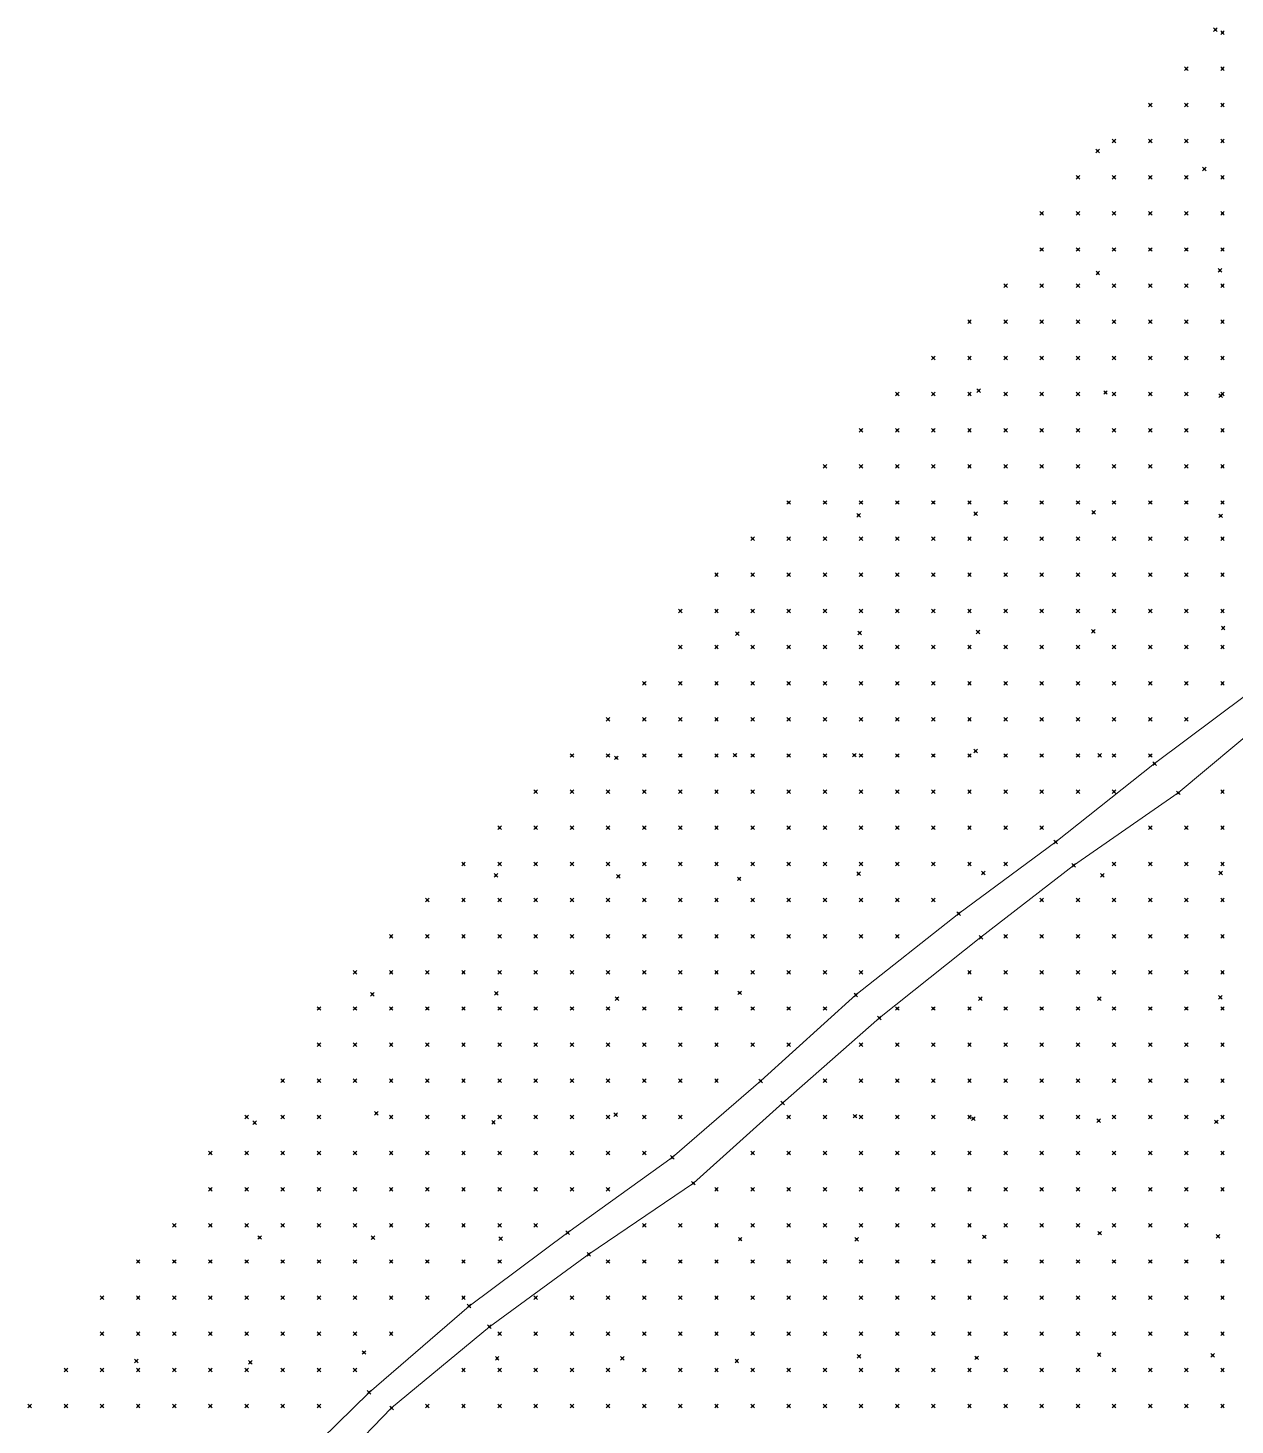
# Model space of a CAD drawing. Header units: metres. Extents: x 441556 to 446409, y 432338 to 461058.
# Drawn here: x 445493.7 to 445593.8, y 437704.7 to 437820.6 of the extents above; entities that cross this region are included whole.
import ezdxf

# ---------------------------------------------------------------- set-up
doc = ezdxf.new("R2010")
doc.units = ezdxf.units.M
doc.header["$MEASUREMENT"] = 0
doc.header["$PDMODE"] = 35
doc.header["$PDSIZE"] = 0.15
for name, color, linetype, lineweight in [('DTM-BRE-RevN_GRP_DRUM FORESTIER', 2, 'Continuous', 0), ('DTM-BRE-RevN_GRP_DRUM PIATRA', 2, 'Continuous', 0), ('DTM-NOK-RevN_LIDAR_co_lidar', 91, 'Continuous', 0), ('DTM-NOK-RevN_RTK', 32, 'Continuous', 0)]:
    doc.layers.add(name, color=color, linetype=linetype, lineweight=lineweight)

msp = doc.modelspace()

# ---------------------------------------------------------------- linework, layer by layer
at = {"layer": 'DTM-BRE-RevN_GRP_DRUM FORESTIER'}
for p, q in [((445587.163, 437759.554, 343.982), (445594.832, 437765.281, 344.619)), ((445578.962, 437753.054, 343.814), (445587.163, 437759.554, 343.982)), ((445570.911, 437747.11, 343.667), (445578.962, 437753.054, 343.814)), ((445562.376, 437740.359, 343.133), (445570.911, 437747.11, 343.667)), ((445554.485, 437733.217, 342.727), (445562.376, 437740.359, 343.133)), ((445547.14, 437726.87, 342.098), (445554.485, 437733.217, 342.727)), ((445538.464, 437720.628, 342.268), (445547.14, 437726.87, 342.098)), ((445530.283, 437714.537, 342.406), (445538.464, 437720.628, 342.268)), ((445521.982, 437707.375, 342.412), (445530.283, 437714.537, 342.406)), ((445514.886, 437700.419, 342.304), (445521.982, 437707.375, 342.412))]:
    msp.add_line(p, q, dxfattribs=at)
at = {"layer": 'DTM-BRE-RevN_GRP_DRUM PIATRA'}
for p, q in [((445589.134, 437757.126, 344.15), (445596.582, 437763.377, 344.715)), ((445580.449, 437751.105, 343.779), (445589.134, 437757.126, 344.15)), ((445572.755, 437745.142, 343.859), (445580.449, 437751.105, 343.779)), ((445564.336, 437738.449, 343.267), (445572.755, 437745.142, 343.859)), ((445556.304, 437731.39, 342.913), (445564.336, 437738.449, 343.267)), ((445548.898, 437724.734, 342.238), (445556.304, 437731.39, 342.913)), ((445540.216, 437718.836, 342.334), (445548.898, 437724.734, 342.238)), ((445531.968, 437712.818, 342.535), (445540.216, 437718.836, 342.334)), ((445523.847, 437706.084, 342.501), (445531.968, 437712.818, 342.535)), ((445516.63, 437698.657, 342.381), (445523.847, 437706.084, 342.501))]:
    msp.add_line(p, q, dxfattribs=at)
at = {"layer": 'DTM-NOK-RevN_LIDAR_co_lidar'}
for p in [(445592.802, 437820.214, 338.565), (445589.802, 437817.214, 338.709), (445592.802, 437817.214, 338.904), (445586.803, 437814.215, 338.888), (445589.802, 437814.215, 339.037), (445592.802, 437814.215, 339.163), (445583.803, 437811.215, 338.912), (445586.803, 437811.215, 339.148), (445589.802, 437811.215, 339.335), (445592.802, 437811.215, 339.351), (445580.804, 437808.216, 338.987), (445583.803, 437808.216, 339.181), (445586.803, 437808.216, 339.48), (445589.802, 437808.216, 339.77), (445592.802, 437808.216, 339.943), (445577.805, 437805.217, 339.101), (445580.804, 437805.217, 339.31), (445583.803, 437805.217, 339.564), (445586.803, 437805.217, 339.877), (445589.802, 437805.217, 340.222), (445592.802, 437805.217, 340.528), (445577.805, 437802.217, 339.455), (445580.804, 437802.217, 339.707), (445583.803, 437802.217, 340.008), (445586.803, 437802.217, 340.266), (445589.802, 437802.217, 340.474), (445592.802, 437802.217, 340.705), (445574.805, 437799.218, 339.464), (445577.805, 437799.218, 339.765), (445580.804, 437799.218, 340.043), (445583.803, 437799.218, 340.294), (445586.803, 437799.218, 340.547), (445589.802, 437799.218, 340.774), (445592.802, 437799.218, 341.045), (445571.806, 437796.219, 339.33), (445574.805, 437796.219, 339.698), (445577.805, 437796.219, 340.008), (445580.804, 437796.219, 340.232), (445583.803, 437796.219, 340.517), (445586.803, 437796.219, 340.831), (445589.802, 437796.219, 341.124), (445592.802, 437796.219, 341.383), (445568.807, 437793.219, 339.126), (445571.806, 437793.219, 339.484), (445574.805, 437793.219, 339.862), (445577.805, 437793.219, 340.16), (445580.804, 437793.219, 340.448), (445583.803, 437793.219, 340.79), (445586.803, 437793.219, 341.144), (445589.802, 437793.219, 341.484), (445592.802, 437793.219, 341.771), (445565.807, 437790.22, 338.965), (445568.807, 437790.22, 339.331), (445571.806, 437790.22, 339.66), (445574.805, 437790.22, 340.011), (445577.805, 437790.22, 340.334), (445580.804, 437790.22, 340.699), (445583.803, 437790.22, 341.131), (445586.803, 437790.22, 341.465), (445589.802, 437790.22, 341.802), (445592.802, 437790.22, 342.131), (445562.808, 437787.22, 338.774), (445565.807, 437787.22, 339.115), (445568.807, 437787.22, 339.425), (445571.806, 437787.22, 339.78), (445574.805, 437787.22, 340.203), (445577.805, 437787.22, 340.593), (445580.804, 437787.22, 340.951), (445583.803, 437787.22, 341.334), (445586.803, 437787.22, 341.702), (445589.802, 437787.22, 342.107), (445592.802, 437787.22, 342.415), (445559.808, 437784.221, 338.662), (445562.808, 437784.221, 338.936), (445565.807, 437784.221, 339.152), (445568.807, 437784.221, 339.532), (445571.806, 437784.221, 339.982), (445574.805, 437784.221, 340.353), (445577.805, 437784.221, 340.753), (445580.804, 437784.221, 341.12), (445583.803, 437784.221, 341.511), (445586.803, 437784.221, 341.958), (445589.802, 437784.221, 342.371), (445592.802, 437784.221, 342.651), (445556.809, 437781.222, 338.574), (445559.808, 437781.222, 338.786), (445562.808, 437781.222, 338.957), (445565.807, 437781.222, 339.245), (445568.807, 437781.222, 339.658), (445571.806, 437781.222, 340.107), (445574.805, 437781.222, 340.541), (445577.805, 437781.222, 340.894), (445580.804, 437781.222, 341.273), (445583.803, 437781.222, 341.687), (445586.803, 437781.222, 342.137), (445589.802, 437781.222, 342.552), (445592.802, 437781.222, 342.859), (445553.81, 437778.222, 338.518), (445556.809, 437778.222, 338.733), (445559.808, 437778.222, 338.86), (445562.808, 437778.222, 339.09), (445565.807, 437778.222, 339.426), (445568.807, 437778.222, 339.839), (445571.806, 437778.222, 340.204), (445574.805, 437778.222, 340.618), (445577.805, 437778.222, 341.021), (445580.804, 437778.222, 341.437), (445583.803, 437778.222, 341.862), (445586.803, 437778.222, 342.291), (445589.802, 437778.222, 342.702), (445592.802, 437778.222, 343.021), (445550.81, 437775.223, 338.535), (445553.81, 437775.223, 338.696), (445556.809, 437775.223, 338.882), (445559.808, 437775.223, 339.058), (445562.808, 437775.223, 339.333), (445565.807, 437775.223, 339.677), (445568.807, 437775.223, 340.006), (445571.806, 437775.223, 340.355), (445574.805, 437775.223, 340.717), (445577.805, 437775.223, 341.122), (445580.804, 437775.223, 341.572), (445583.803, 437775.223, 342.008), (445586.803, 437775.223, 342.453), (445589.802, 437775.223, 342.875), (445592.802, 437775.223, 343.276), (445547.811, 437772.224, 338.487), (445550.81, 437772.224, 338.685), (445553.81, 437772.224, 338.91), (445556.809, 437772.224, 339.167), (445559.808, 437772.224, 339.46), (445562.808, 437772.224, 339.686), (445565.807, 437772.224, 339.964), (445568.807, 437772.224, 340.229), (445571.806, 437772.224, 340.543), (445574.805, 437772.224, 340.923), (445577.805, 437772.224, 341.245), (445580.804, 437772.224, 341.696), (445583.803, 437772.224, 342.176), (445586.803, 437772.224, 342.65), (445589.802, 437772.224, 343.142), (445592.802, 437772.224, 343.538), (445547.811, 437769.224, 338.618), (445550.81, 437769.224, 338.895), (445553.81, 437769.224, 339.249), (445556.809, 437769.224, 339.559), (445559.808, 437769.224, 339.852), (445562.808, 437769.224, 340.047), (445565.807, 437769.224, 340.308), (445568.807, 437769.224, 340.574), (445571.806, 437769.224, 340.841), (445574.805, 437769.224, 341.147), (445577.805, 437769.224, 341.483), (445580.804, 437769.224, 341.904), (445583.803, 437769.224, 342.342), (445586.803, 437769.224, 342.829), (445589.802, 437769.224, 343.349), (445592.802, 437769.224, 343.811), (445544.812, 437766.225, 338.632), (445547.811, 437766.225, 338.883), (445550.81, 437766.225, 339.248), (445553.81, 437766.225, 339.652), (445556.809, 437766.225, 339.992), (445559.808, 437766.225, 340.206), (445562.808, 437766.225, 340.441), (445565.807, 437766.225, 340.72), (445568.807, 437766.225, 340.965), (445571.806, 437766.225, 341.189), (445574.805, 437766.225, 341.423), (445577.805, 437766.225, 341.742), (445580.804, 437766.225, 342.079), (445583.803, 437766.225, 342.51), (445586.803, 437766.225, 343.042), (445589.802, 437766.225, 343.541), (445592.802, 437766.225, 344.032), (445541.812, 437763.225, 338.645), (445544.812, 437763.225, 338.924), (445547.811, 437763.225, 339.268), (445550.81, 437763.225, 339.695), (445553.81, 437763.225, 340.064), (445556.809, 437763.225, 340.362), (445559.808, 437763.225, 340.595), (445562.808, 437763.225, 340.839), (445565.807, 437763.225, 341.089), (445568.807, 437763.225, 341.305), (445571.806, 437763.225, 341.527), (445574.805, 437763.225, 341.74), (445577.805, 437763.225, 341.988), (445580.804, 437763.225, 342.292), (445583.803, 437763.225, 342.793), (445586.803, 437763.225, 343.273), (445589.802, 437763.225, 343.781), (445538.813, 437760.226, 338.618), (445541.812, 437760.226, 338.926), (445544.812, 437760.226, 339.252), (445547.811, 437760.226, 339.669), (445550.81, 437760.226, 340.031), (445553.81, 437760.226, 340.355), (445556.809, 437760.226, 340.689), (445559.808, 437760.226, 340.954), (445562.808, 437760.226, 341.207), (445565.807, 437760.226, 341.433), (445568.807, 437760.226, 341.625), (445571.806, 437760.226, 341.822), (445574.805, 437760.226, 342.033), (445577.805, 437760.226, 342.263), (445580.804, 437760.226, 342.625), (445583.803, 437760.226, 343.145), (445586.803, 437760.226, 343.593), (445535.813, 437757.227, 338.952), (445538.813, 437757.227, 339.226), (445541.812, 437757.227, 339.638), (445544.812, 437757.227, 339.975), (445547.811, 437757.227, 340.36), (445550.81, 437757.227, 340.722), (445553.81, 437757.227, 341.027), (445556.809, 437757.227, 341.403), (445559.808, 437757.227, 341.663), (445562.808, 437757.227, 341.935), (445565.807, 437757.227, 342.161), (445568.807, 437757.227, 342.354), (445571.806, 437757.227, 342.541), (445574.805, 437757.227, 342.832), (445577.805, 437757.227, 343.132), (445580.804, 437757.227, 343.529), (445583.803, 437757.227, 343.866), (445592.802, 437757.227, 345.08), (445532.814, 437754.227, 338.857), (445535.813, 437754.227, 339.189), (445538.813, 437754.227, 339.561), (445541.812, 437754.227, 339.935), (445544.812, 437754.227, 340.253), (445547.811, 437754.227, 340.626), (445550.81, 437754.227, 340.965), (445553.81, 437754.227, 341.326), (445556.809, 437754.227, 341.644), (445559.808, 437754.227, 341.926), (445562.808, 437754.227, 342.191), (445565.807, 437754.227, 342.456), (445568.807, 437754.227, 342.701), (445571.806, 437754.227, 342.97), (445574.805, 437754.227, 343.279), (445577.805, 437754.227, 343.59), (445586.803, 437754.227, 344.476), (445589.802, 437754.227, 344.922), (445592.802, 437754.227, 345.317), (445529.815, 437751.228, 338.717), (445532.814, 437751.228, 339.105), (445535.813, 437751.228, 339.473), (445538.813, 437751.228, 339.845), (445541.812, 437751.228, 340.161), (445544.812, 437751.228, 340.536), (445547.811, 437751.228, 340.892), (445550.81, 437751.228, 341.222), (445553.81, 437751.228, 341.555), (445556.809, 437751.228, 341.863), (445559.808, 437751.228, 342.162), (445562.808, 437751.228, 342.467), (445565.807, 437751.228, 342.768), (445568.807, 437751.228, 343.101), (445571.806, 437751.228, 343.408), (445574.805, 437751.228, 343.686), (445583.803, 437751.228, 344.52), (445586.803, 437751.228, 344.972), (445589.802, 437751.228, 345.311), (445592.802, 437751.228, 345.788), (445526.815, 437748.229, 338.505), (445529.815, 437748.229, 338.944), (445532.814, 437748.229, 339.437), (445535.813, 437748.229, 339.815), (445538.813, 437748.229, 340.169), (445541.812, 437748.229, 340.425), (445544.812, 437748.229, 340.749), (445547.811, 437748.229, 341.094), (445550.81, 437748.229, 341.452), (445553.81, 437748.229, 341.762), (445556.809, 437748.229, 342.061), (445559.808, 437748.229, 342.365), (445562.808, 437748.229, 342.715), (445565.807, 437748.229, 343.106), (445568.807, 437748.229, 343.449), (445577.805, 437748.229, 344.234), (445580.804, 437748.229, 344.613), (445583.803, 437748.229, 345.047), (445586.803, 437748.229, 345.476), (445589.802, 437748.229, 345.85), (445592.802, 437748.229, 346.14), (445523.816, 437745.229, 338.194), (445526.815, 437745.229, 338.569), (445529.815, 437745.229, 339.255), (445532.814, 437745.229, 339.759), (445535.813, 437745.229, 340.06), (445538.813, 437745.229, 340.396), (445541.812, 437745.229, 340.666), (445544.812, 437745.229, 340.945), (445547.811, 437745.229, 341.279), (445550.81, 437745.229, 341.614), (445553.81, 437745.229, 341.929), (445556.809, 437745.229, 342.219), (445559.808, 437745.229, 342.562), (445562.808, 437745.229, 342.985), (445565.807, 437745.229, 343.378), (445574.805, 437745.229, 344.269), (445577.805, 437745.229, 344.654), (445580.804, 437745.229, 345.083), (445583.803, 437745.229, 345.596), (445586.803, 437745.229, 345.91), (445589.802, 437745.229, 346.151), (445592.802, 437745.229, 346.334), (445520.817, 437742.23, 338.073), (445523.816, 437742.23, 338.244), (445526.815, 437742.23, 338.61), (445529.815, 437742.23, 339.273), (445532.814, 437742.23, 339.713), (445535.813, 437742.23, 340.102), (445538.813, 437742.23, 340.494), (445541.812, 437742.23, 340.832), (445544.812, 437742.23, 341.151), (445547.811, 437742.23, 341.478), (445550.81, 437742.23, 341.772), (445553.81, 437742.23, 342.059), (445556.809, 437742.23, 342.395), (445559.808, 437742.23, 342.771), (445562.808, 437742.23, 343.18), (445571.806, 437742.23, 344.188), (445574.805, 437742.23, 344.658), (445577.805, 437742.23, 345.097), (445580.804, 437742.23, 345.529), (445583.803, 437742.23, 345.936), (445586.803, 437742.23, 346.125), (445589.802, 437742.23, 346.325), (445592.802, 437742.23, 346.585), (445517.817, 437739.23, 338.145), (445520.817, 437739.23, 338.236), (445523.816, 437739.23, 338.385), (445526.815, 437739.23, 338.655), (445529.815, 437739.23, 339.013), (445532.814, 437739.23, 339.462), (445535.813, 437739.23, 339.97), (445538.813, 437739.23, 340.422), (445541.812, 437739.23, 340.837), (445544.812, 437739.23, 341.271), (445547.811, 437739.23, 341.648), (445550.81, 437739.23, 341.944), (445553.81, 437739.23, 342.296), (445556.809, 437739.23, 342.696), (445559.808, 437739.23, 343.032), (445565.807, 437739.23, 343.604), (445568.807, 437739.23, 344.01), (445571.806, 437739.23, 344.527), (445574.805, 437739.23, 345.054), (445577.805, 437739.23, 345.471), (445580.804, 437739.23, 345.77), (445583.803, 437739.23, 346.013), (445586.803, 437739.23, 346.258), (445589.802, 437739.23, 346.543), (445592.802, 437739.23, 346.861), (445517.817, 437736.231, 338.572), (445520.817, 437736.231, 338.705), (445523.816, 437736.231, 338.74), (445526.815, 437736.231, 338.86), (445529.815, 437736.231, 339.107), (445532.814, 437736.231, 339.426), (445535.813, 437736.231, 339.836), (445538.813, 437736.231, 340.241), (445541.812, 437736.231, 340.683), (445544.812, 437736.231, 341.207), (445547.811, 437736.231, 341.732), (445550.81, 437736.231, 342.156), (445553.81, 437736.231, 342.557), (445556.809, 437736.231, 342.944), (445562.808, 437736.231, 343.5), (445565.807, 437736.231, 343.893), (445568.807, 437736.231, 344.365), (445571.806, 437736.231, 344.956), (445574.805, 437736.231, 345.368), (445577.805, 437736.231, 345.604), (445580.804, 437736.231, 345.837), (445583.803, 437736.231, 346.102), (445586.803, 437736.231, 346.439), (445589.802, 437736.231, 346.781), (445592.802, 437736.231, 347.065), (445514.818, 437733.232, 338.971), (445517.817, 437733.232, 339.289), (445520.817, 437733.232, 339.515), (445523.816, 437733.232, 339.49), (445526.815, 437733.232, 339.442), (445529.815, 437733.232, 339.497), (445532.814, 437733.232, 339.668), (445535.813, 437733.232, 339.969), (445538.813, 437733.232, 340.317), (445541.812, 437733.232, 340.674), (445544.812, 437733.232, 341.163), (445547.811, 437733.232, 341.783), (445550.81, 437733.232, 342.36), (445559.808, 437733.232, 343.448), (445562.808, 437733.232, 343.853), (445565.807, 437733.232, 344.356), (445568.807, 437733.232, 344.832), (445571.806, 437733.232, 345.197), (445574.805, 437733.232, 345.468), (445577.805, 437733.232, 345.666), (445580.804, 437733.232, 345.964), (445583.803, 437733.232, 346.296), (445586.803, 437733.232, 346.635), (445589.802, 437733.232, 346.998), (445592.802, 437733.232, 347.311), (445511.818, 437730.232, 339.186), (445514.818, 437730.232, 339.523), (445517.817, 437730.232, 339.796), (445523.816, 437730.232, 340.258), (445526.815, 437730.232, 340.299), (445529.815, 437730.232, 340.223), (445532.814, 437730.232, 340.267), (445535.813, 437730.232, 340.414), (445538.813, 437730.232, 340.635), (445541.812, 437730.232, 340.943), (445544.812, 437730.232, 341.335), (445547.811, 437730.232, 341.911), (445556.809, 437730.232, 343.31), (445559.808, 437730.232, 343.884), (445562.808, 437730.232, 344.319), (445565.807, 437730.232, 344.759), (445568.807, 437730.232, 345.093), (445571.806, 437730.232, 345.304), (445574.805, 437730.232, 345.538), (445577.805, 437730.232, 345.796), (445580.804, 437730.232, 346.159), (445583.803, 437730.232, 346.499), (445586.803, 437730.232, 346.849), (445589.802, 437730.232, 347.224), (445592.802, 437730.232, 347.583), (445508.819, 437727.233, 339.295), (445511.818, 437727.233, 339.653), (445514.818, 437727.233, 339.921), (445517.817, 437727.233, 340.153), (445520.817, 437727.233, 340.373), (445523.816, 437727.233, 340.668), (445526.815, 437727.233, 340.914), (445529.815, 437727.233, 341.027), (445532.814, 437727.233, 341.121), (445535.813, 437727.233, 341.167), (445538.813, 437727.233, 341.242), (445541.812, 437727.233, 341.423), (445544.812, 437727.233, 341.752), (445553.81, 437727.233, 342.986), (445556.809, 437727.233, 343.773), (445559.808, 437727.233, 344.363), (445562.808, 437727.233, 344.765), (445565.807, 437727.233, 345.069), (445568.807, 437727.233, 345.248), (445571.806, 437727.233, 345.494), (445574.805, 437727.233, 345.746), (445577.805, 437727.233, 346.053), (445580.804, 437727.233, 346.372), (445583.803, 437727.233, 346.704), (445586.803, 437727.233, 347.047), (445589.802, 437727.233, 347.432), (445592.802, 437727.233, 347.796), (445508.819, 437724.234, 339.924), (445511.818, 437724.234, 340.132), (445514.818, 437724.234, 340.351), (445517.817, 437724.234, 340.46), (445520.817, 437724.234, 340.68), (445523.816, 437724.234, 341.01), (445526.815, 437724.234, 341.273), (445529.815, 437724.234, 341.533), (445532.814, 437724.234, 341.797), (445535.813, 437724.234, 341.946), (445538.813, 437724.234, 342.004), (445541.812, 437724.234, 342.019), (445550.81, 437724.234, 342.598), (445553.81, 437724.234, 343.26), (445556.809, 437724.234, 344.025), (445559.808, 437724.234, 344.608), (445562.808, 437724.234, 344.967), (445565.807, 437724.234, 345.236), (445568.807, 437724.234, 345.539), (445571.806, 437724.234, 345.815), (445574.805, 437724.234, 346.026), (445577.805, 437724.234, 346.322), (445580.804, 437724.234, 346.611), (445583.803, 437724.234, 346.885), (445586.803, 437724.234, 347.18), (445589.802, 437724.234, 347.568), (445592.802, 437724.234, 347.996), (445505.82, 437721.234, 339.915), (445508.819, 437721.234, 340.281), (445511.818, 437721.234, 340.645), (445514.818, 437721.234, 340.757), (445517.817, 437721.234, 340.839), (445520.817, 437721.234, 341.038), (445523.816, 437721.234, 341.34), (445526.815, 437721.234, 341.608), (445529.815, 437721.234, 341.865), (445532.814, 437721.234, 342.135), (445535.813, 437721.234, 342.368), (445544.812, 437721.234, 342.406), (445547.811, 437721.234, 342.498), (445550.81, 437721.234, 342.743), (445553.81, 437721.234, 343.325), (445556.809, 437721.234, 344.06), (445559.808, 437721.234, 344.595), (445562.808, 437721.234, 345.043), (445565.807, 437721.234, 345.415), (445568.807, 437721.234, 345.895), (445571.806, 437721.234, 346.123), (445574.805, 437721.234, 346.296), (445577.805, 437721.234, 346.593), (445580.804, 437721.234, 346.882), (445583.803, 437721.234, 347.133), (445586.803, 437721.234, 347.442), (445589.802, 437721.234, 347.792), (445502.82, 437718.235, 339.845), (445505.82, 437718.235, 340.135), (445508.819, 437718.235, 340.494), (445511.818, 437718.235, 340.808), (445514.818, 437718.235, 340.98), (445517.817, 437718.235, 341.136), (445520.817, 437718.235, 341.483), (445523.816, 437718.235, 341.755), (445526.815, 437718.235, 341.956), (445529.815, 437718.235, 342.195), (445532.814, 437718.235, 342.53), (445541.812, 437718.235, 342.855), (445544.812, 437718.235, 342.908), (445547.811, 437718.235, 342.882), (445550.81, 437718.235, 342.954), (445553.81, 437718.235, 343.392), (445556.809, 437718.235, 343.956), (445559.808, 437718.235, 344.519), (445562.808, 437718.235, 345.071), (445565.807, 437718.235, 345.545), (445568.807, 437718.235, 346.01), (445571.806, 437718.235, 346.254), (445574.805, 437718.235, 346.519), (445577.805, 437718.235, 346.862), (445580.804, 437718.235, 347.161), (445583.803, 437718.235, 347.36), (445586.803, 437718.235, 347.689), (445589.802, 437718.235, 347.993), (445592.802, 437718.235, 348.307), (445499.821, 437715.235, 339.731), (445502.82, 437715.235, 340.096), (445505.82, 437715.235, 340.388), (445508.819, 437715.235, 340.705), (445511.818, 437715.235, 340.994), (445514.818, 437715.235, 341.276), (445517.817, 437715.235, 341.553), (445520.817, 437715.235, 341.873), (445523.816, 437715.235, 342.161), (445526.815, 437715.235, 342.413), (445529.815, 437715.235, 342.523), (445535.813, 437715.235, 343.036), (445538.813, 437715.235, 343.298), (445541.812, 437715.235, 343.46), (445544.812, 437715.235, 343.541), (445547.811, 437715.235, 343.455), (445550.81, 437715.235, 343.371), (445553.81, 437715.235, 343.578), (445556.809, 437715.235, 343.953), (445559.808, 437715.235, 344.441), (445562.808, 437715.235, 345.087), (445565.807, 437715.235, 345.554), (445568.807, 437715.235, 345.943), (445571.806, 437715.235, 346.353), (445574.805, 437715.235, 346.75), (445577.805, 437715.235, 347.189), (445580.804, 437715.235, 347.466), (445583.803, 437715.235, 347.657), (445586.803, 437715.235, 347.904), (445589.802, 437715.235, 348.235), (445592.802, 437715.235, 348.534), (445499.821, 437712.236, 339.982), (445502.82, 437712.236, 340.338), (445505.82, 437712.236, 340.645), (445508.819, 437712.236, 340.975), (445511.818, 437712.236, 341.281), (445514.818, 437712.236, 341.546), (445517.817, 437712.236, 341.851), (445520.817, 437712.236, 342.145), (445523.816, 437712.236, 342.404), (445532.814, 437712.236, 343.17), (445535.813, 437712.236, 343.557), (445538.813, 437712.236, 343.782), (445541.812, 437712.236, 343.91), (445544.812, 437712.236, 344.046), (445547.811, 437712.236, 344.063), (445550.81, 437712.236, 343.981), (445553.81, 437712.236, 343.911), (445556.809, 437712.236, 344.055), (445559.808, 437712.236, 344.421), (445562.808, 437712.236, 344.985), (445565.807, 437712.236, 345.467), (445568.807, 437712.236, 345.944), (445571.806, 437712.236, 346.441), (445574.805, 437712.236, 346.949), (445577.805, 437712.236, 347.424), (445580.804, 437712.236, 347.674), (445583.803, 437712.236, 347.86), (445586.803, 437712.236, 348.089), (445589.802, 437712.236, 348.516), (445592.802, 437712.236, 348.847), (445496.822, 437709.237, 339.779), (445499.821, 437709.237, 340.151), (445502.82, 437709.237, 340.518), (445505.82, 437709.237, 340.875), (445508.819, 437709.237, 341.221), (445511.818, 437709.237, 341.535), (445514.818, 437709.237, 341.85), (445517.817, 437709.237, 342.177), (445520.817, 437709.237, 342.415), (445529.815, 437709.237, 343.216), (445532.814, 437709.237, 343.581), (445535.813, 437709.237, 343.851), (445538.813, 437709.237, 344.057), (445541.812, 437709.237, 344.259), (445544.812, 437709.237, 344.457), (445547.811, 437709.237, 344.519), (445550.81, 437709.237, 344.557), (445553.81, 437709.237, 344.408), (445556.809, 437709.237, 344.41), (445559.808, 437709.237, 344.572), (445562.808, 437709.237, 344.928), (445565.807, 437709.237, 345.379), (445568.807, 437709.237, 345.924), (445571.806, 437709.237, 346.468), (445574.805, 437709.237, 347.046), (445577.805, 437709.237, 347.439), (445580.804, 437709.237, 347.776), (445583.803, 437709.237, 348.057), (445586.803, 437709.237, 348.389), (445589.802, 437709.237, 348.883), (445592.802, 437709.237, 349.14), (445493.822, 437706.237, 339.565), (445496.822, 437706.237, 339.883), (445499.821, 437706.237, 340.208), (445502.82, 437706.237, 340.611), (445505.82, 437706.237, 340.987), (445508.819, 437706.237, 341.353), (445511.818, 437706.237, 341.697), (445514.818, 437706.237, 342.133), (445517.817, 437706.237, 342.436), (445526.815, 437706.237, 343.44), (445529.815, 437706.237, 343.592), (445532.814, 437706.237, 343.843), (445535.813, 437706.237, 344.089), (445538.813, 437706.237, 344.371), (445541.812, 437706.237, 344.568), (445544.812, 437706.237, 344.757), (445547.811, 437706.237, 344.884), (445550.81, 437706.237, 345.043), (445553.81, 437706.237, 345.018), (445556.809, 437706.237, 345.035), (445559.808, 437706.237, 345.016), (445562.808, 437706.237, 345.187), (445565.807, 437706.237, 345.502), (445568.807, 437706.237, 345.979), (445571.806, 437706.237, 346.453), (445574.805, 437706.237, 346.971), (445577.805, 437706.237, 347.498), (445580.804, 437706.237, 347.938), (445583.803, 437706.237, 348.304), (445586.803, 437706.237, 348.614), (445589.802, 437706.237, 348.979), (445592.802, 437706.237, 349.324)]:
    msp.add_point(p, dxfattribs=at)
at = {"layer": 'DTM-NOK-RevN_RTK'}
for p in [(445592.218, 437820.454, 338.361), (445582.438, 437810.395, 338.815), (445591.301, 437808.897, 339.714), (445582.458, 437800.258, 340.079), (445592.588, 437800.479, 340.788), (445572.572, 437790.506, 339.738), (445583.093, 437790.351, 340.997), (445592.649, 437790.085, 342.172), (445562.6, 437780.166, 339.092), (445572.31, 437780.285, 340.289), (445582.108, 437780.396, 341.549), (445592.644, 437780.116, 343.03), (445572.517, 437770.484, 340.845), (445582.076, 437770.539, 342.177), (445592.857, 437770.812, 343.795), (445552.542, 437770.344, 338.987), (445562.699, 437770.403, 339.996), (445552.348, 437760.255, 340.287), (445562.244, 437760.255, 341.253), (445572.309, 437760.593, 341.921), (445582.616, 437760.234, 343.091), (445542.501, 437760.032, 339.056), (445587.163, 437759.554, 343.982), (445589.134, 437757.126, 344.15), (445578.962, 437753.054, 343.814), (445580.449, 437751.105, 343.779), (445532.503, 437750.27, 338.856), (445542.676, 437750.209, 340.133), (445552.695, 437749.99, 341.27), (445562.601, 437750.411, 342.281), (445572.947, 437750.467, 343.372), (445582.835, 437750.28, 344.329), (445592.657, 437750.482, 345.707), (445570.911, 437747.11, 343.667), (445572.755, 437745.142, 343.859), (445522.25, 437740.414, 337.959), (445532.548, 437740.484, 339.58), (445552.745, 437740.532, 341.86), (445562.376, 437740.359, 343.133), (445542.556, 437740.055, 340.874), (445572.717, 437740.045, 344.429), (445582.572, 437740.038, 345.819), (445592.623, 437740.153, 346.661), (445564.336, 437738.449, 343.267), (445554.485, 437733.217, 342.727), (445556.304, 437731.39, 342.913), (445522.58, 437730.537, 339.773), (445542.453, 437730.42, 340.81), (445562.312, 437730.295, 344.018), (445572.136, 437730.09, 345.244), (445582.534, 437729.914, 346.294), (445512.487, 437729.744, 338.935), (445532.307, 437729.776, 339.842), (445592.295, 437729.823, 347.469), (445547.14, 437726.87, 342.098), (445548.898, 437724.734, 342.238), (445538.464, 437720.628, 342.268), (445512.898, 437720.225, 340.169), (445522.301, 437720.203, 340.957), (445532.902, 437720.132, 342.004), (445552.775, 437720.086, 343.12), (445562.445, 437720.077, 345.039), (445573.036, 437720.281, 346.18), (445582.604, 437720.585, 347.001), (445592.434, 437720.326, 348.224), (445540.216, 437718.836, 342.334), (445530.283, 437714.537, 342.406), (445531.968, 437712.818, 342.535), (445521.557, 437710.683, 341.93), (445532.611, 437710.19, 343.305), (445542.996, 437710.199, 344.011), (445562.649, 437710.368, 344.923), (445572.392, 437710.241, 346.603), (445582.567, 437710.512, 347.833), (445591.983, 437710.444, 348.914), (445502.67, 437709.978, 340.138), (445512.12, 437709.858, 341.157), (445552.498, 437709.97, 343.98), (445521.982, 437707.375, 342.412), (445523.847, 437706.084, 342.501)]:
    msp.add_point(p, dxfattribs=at)

doc.saveas('drawing.dxf')
